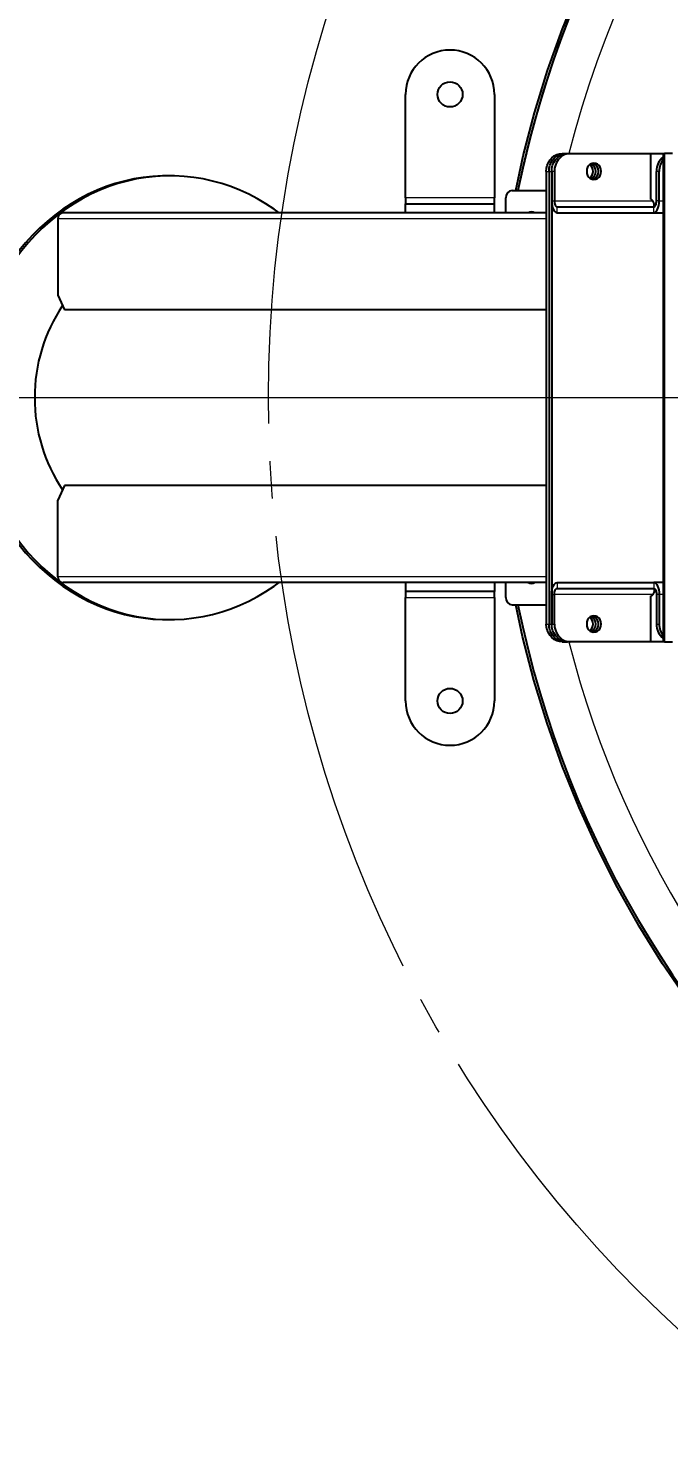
# Paper-space layout 'Лист1' of a CAD drawing. Header units: millimetres. Extents: x 0 to 594, y -1 to 420.
# Drawn here: x 159.71 to 181.35, y 37.42 to 85.45 of the extents above; entities that cross this region are included whole.
import ezdxf

# ---------------------------------------------------------------- set-up
doc = ezdxf.new("R2010")
doc.units = ezdxf.units.MM
doc.linetypes.add('SLD-Осевая', pattern=[19.05, 15.24, -1.27, 1.27, -1.27])
doc.linetypes.add('SLD-Сплошная', pattern=[0])
doc.styles.add('SLDTEXTSTYLE1', font='')
doc.styles.add('SLDTEXTSTYLE2', font='')
doc.styles.get('SLDTEXTSTYLE1').set_extended_font_data('ГОСТ тип А', italic=True)
doc.styles.get('SLDTEXTSTYLE2').set_extended_font_data('ГОСТ тип А')
doc.dimstyles.new('SLDDIMSTYLE2', dxfattribs={"dimtxt": 3.5, "dimasz": 3, "dimexe": 0, "dimexo": 0.0625, "dimgap": 0.875, "dimtad": 0, "dimtih": 1, "dimtoh": 1, "dimdec": 0, "dimlfac": 20, "dimrnd": 1e-09, "dimzin": 12, "dimdsep": 46, "dimtxsty": 'SLDTEXTSTYLE1', "dimsah": 1, "dimcen": 0, "dimadec": 0, "dimazin": 3, "dimtfac": 1, "dimtmove": 0, "dimatfit": 3, "dimfxl": 1, "dimfrac": 2, "dimtolj": 1, "dimtzin": 12, "dimarcsym": 0})

# ---------------------------------------------------------------- blocks, each defined once
blk = doc.blocks.new('_D_2')
at = {"color": 7, "linetype": 'SLD-Сплошная', "lineweight": 0, "transparency": 16777216}
for p, q in [((170.279, 113.963), (148.273, 113.963)), ((180.609, 103.446), (170.279, 113.963)), ((240.48, 42.49), (180.609, 103.446)), ((240.48, 42.49), (242.582, 40.35))]:
    blk.add_line(p, q, dxfattribs=at)
at = {"color": 7, "linetype": 'SLD-Сплошная', "lineweight": 18, "transparency": 16777216}
for points in [[(180.609, 103.446), (178.863, 105.937), (178.15, 105.236)], [(240.48, 42.49), (242.226, 40), (242.939, 40.7)]]:
    blk.add_solid(points, dxfattribs=at)
at = {"color": 7, "linetype": 'SLD-Сплошная', "lineweight": 18, "transparency": 16777216, "char_height": 3.5, "attachment_point": 1, "style": 'SLDTEXTSTYLE2'}
for s, insert in [('%%c', (148.273, 118.475)), ('1710', (153.376, 118.5)), ('.*', (164.07, 118.5))]:
    blk.add_mtext(s, dxfattribs=dict(at, insert=insert))
blk = doc.blocks.new('SW_CENTERMARKSYMBOL_0')
at = {"color": 0, "linetype": 'SLD-Сплошная', "lineweight": 18}
blk.add_line((-0.25, 0), (-134.03, 0), dxfattribs=at)

psp = doc.layouts.new('Лист1')

# ---------------------------------------------------------------- linework, layer by layer
at = {"color": 7, "linetype": 'SLD-Сплошная', "lineweight": 25}
for p, q in [((172.4602, 79.7181), (172.4602, 83.2181)), ((175.4602, 83.2181), (175.4602, 79.7181)), ((177.7488, 81.2181), (177.8396, 81.2181)), ((177.8396, 81.2181), (177.9304, 81.2181)), ((177.9304, 81.2181), (178.0212, 81.2181)), ((178.0212, 81.2181), (180.7501, 81.2181)), ((180.7501, 79.6681), (180.7501, 81.2181)), ((180.7501, 81.2181), (181.1657, 81.2181)), ((181.1657, 81.2181), (181.1657, 64.7181)), ((181.1657, 81.2181), (181.2093, 81.2181)), ((181.4817, 81.2181), (181.2093, 81.2181)), ((164.4914, 80.4681), (164.4006, 80.4681)), ((177.2142, 80.6181), (177.2142, 65.3181)), ((177.305, 80.6181), (177.305, 65.3181)), ((177.3958, 80.6181), (177.3958, 79.6181)), ((177.3958, 80.6181), (177.3958, 65.3181)), ((177.4866, 80.6181), (177.4866, 79.6181)), ((180.9369, 79.6181), (180.9369, 80.6181)), ((181.0277, 79.6181), (181.0277, 80.6181)), ((176.061, 79.9681), (177.2142, 79.9681)), ((172.4602, 79.7181), (172.4602, 79.5181)), ((172.4602, 79.2181), (172.4602, 79.5181)), ((172.4602, 79.5181), (175.4602, 79.5181)), ((175.4602, 79.5181), (175.4602, 79.7181)), ((175.4602, 79.2181), (175.4602, 79.5181)), ((175.8445, 79.2181), (175.8445, 79.7181)), ((177.5774, 79.4181), (180.8461, 79.4181)), ((160.7046, 79.0181), (160.7046, 76.4325)), ((177.2142, 79.2181), (160.8828, 79.2181)), ((177.5774, 79.2181), (180.8461, 79.2181)), ((180.8461, 79.2181), (181.1657, 79.2181)), ((160.7046, 76.4325), (160.9316, 75.9325)), ((177.2142, 75.9325), (160.9316, 75.9325)), ((160.9316, 70.0038), (160.7046, 69.5038)), ((177.2142, 70.0038), (160.9316, 70.0038)), ((160.7046, 66.9181), (160.7046, 69.5038)), ((177.2142, 66.7181), (160.8828, 66.7181)), ((172.4602, 66.7181), (172.4602, 66.4181)), ((175.4602, 66.4181), (172.4602, 66.4181)), ((172.4602, 66.4181), (172.4602, 66.2181)), ((175.4602, 66.7181), (175.4602, 66.4181)), ((175.4602, 66.2181), (175.4602, 66.4181)), ((175.8445, 66.2181), (175.8445, 66.7181)), ((177.3958, 65.3181), (177.3958, 66.3181)), ((177.4866, 65.3181), (177.4866, 66.3181)), ((177.5774, 66.7181), (180.8461, 66.7181)), ((177.5774, 66.5181), (180.8461, 66.5181)), ((181.1657, 66.7181), (180.8461, 66.7181)), ((180.9369, 66.3181), (180.9369, 65.3181)), ((181.0277, 66.3181), (181.0277, 65.3181)), ((172.4602, 62.7181), (172.4602, 66.2181)), ((175.4602, 66.2181), (175.4602, 62.7181)), ((176.061, 65.9681), (177.2142, 65.9681)), ((180.7501, 64.7181), (180.7501, 66.2681)), ((164.4006, 65.4681), (164.4914, 65.4681)), ((177.7488, 64.7181), (177.8396, 64.7181)), ((177.8396, 64.7181), (177.9304, 64.7181)), ((178.0212, 64.7181), (177.9304, 64.7181)), ((180.7501, 64.7181), (178.0212, 64.7181)), ((181.1657, 64.7181), (180.7501, 64.7181)), ((181.2093, 64.7181), (181.1657, 64.7181)), ((181.2093, 64.7181), (181.4817, 64.7181))]:
    psp.add_line(p, q, dxfattribs=at)
at = {"color": 8, "linetype": 'SLD-Сплошная', "lineweight": 18}
for p, q in [((181.2093, 81.2181), (181.2093, 64.7181)), ((177.2142, 80.6181), (177.305, 80.6181)), ((177.305, 80.6181), (177.3958, 80.6181)), ((177.4866, 80.6181), (177.3958, 80.6181)), ((181.0277, 80.6181), (180.9369, 80.6181)), ((175.4602, 79.7181), (172.4602, 79.7181)), ((177.3958, 79.6181), (177.4866, 79.6181)), ((177.4866, 79.6181), (180.8182, 79.6181)), ((177.5774, 79.2181), (177.5774, 79.4181)), ((180.8461, 79.2181), (180.8461, 79.4181)), ((181.0277, 79.6181), (180.9369, 79.6181)), ((181.0277, 79.6181), (181.1657, 79.6181)), ((177.2142, 79.0181), (160.7046, 79.0181)), ((177.2142, 66.9181), (160.7046, 66.9181)), ((177.3958, 66.3181), (177.4866, 66.3181)), ((180.8182, 66.3181), (177.4866, 66.3181)), ((177.5774, 66.7181), (177.5774, 66.5181)), ((180.8461, 66.7181), (180.8461, 66.5181)), ((181.0277, 66.3181), (180.9369, 66.3181)), ((181.1657, 66.3181), (181.0277, 66.3181)), ((172.4602, 66.2181), (175.4602, 66.2181)), ((177.2142, 65.3181), (177.305, 65.3181)), ((177.305, 65.3181), (177.3958, 65.3181)), ((177.3958, 65.3181), (177.4866, 65.3181)), ((180.9369, 65.3181), (181.0277, 65.3181))]:
    psp.add_line(p, q, dxfattribs=at)
at = {"color": 7, "linetype": 'SLD-Сплошная', "lineweight": 25, "flags": 128}
for points in [[(176.1797, 79.9681), (176.4348, 81.1446), (176.815, 82.5934), (177.2566, 84.0246), (177.759, 85.4357), (178.3212, 86.824), (178.954, 88.2116), (179.6464, 89.5704), (180.3973, 90.8978), (181.2052, 92.1913), (182.0685, 93.4485), (182.9688, 94.6455), (183.9194, 95.803), (184.9186, 96.9189), (185.9645, 97.9911), (187.0754, 99.0359), (188.2307, 100.0315), (188.6414, 100.3553)], [(177.2142, 80.6181), (177.2223, 80.7223), (177.2464, 80.8233), (177.2858, 80.9181), (177.3393, 81.0038), (177.4052, 81.0777), (177.4815, 81.1377), (177.566, 81.1819), (177.656, 81.209), (177.7488, 81.2181)], [(177.305, 80.6181), (177.3131, 80.7223), (177.3372, 80.8233), (177.3766, 80.9181), (177.4301, 81.0038), (177.496, 81.0777), (177.5723, 81.1377), (177.6567, 81.1819), (177.7468, 81.209), (177.8396, 81.2181)], [(177.305, 80.6181), (177.3131, 80.7223), (177.3372, 80.8233), (177.3766, 80.9181), (177.4301, 81.0038), (177.496, 81.0777), (177.5723, 81.1377), (177.6567, 81.1819), (177.7468, 81.209), (177.8396, 81.2181)], [(177.3958, 80.6181), (177.4039, 80.7223), (177.428, 80.8233), (177.4674, 80.9181), (177.5209, 81.0038), (177.5868, 81.0777), (177.6631, 81.1377), (177.7475, 81.1819), (177.8376, 81.209), (177.9304, 81.2181)], [(177.3958, 80.6181), (177.4039, 80.7223), (177.428, 80.8233), (177.4674, 80.9181), (177.5209, 81.0038), (177.5868, 81.0777), (177.6631, 81.1377), (177.7475, 81.1819), (177.8376, 81.209), (177.9304, 81.2181)], [(178.0212, 81.2181), (177.9284, 81.209), (177.8383, 81.1819), (177.7539, 81.1377), (177.6776, 81.0777), (177.6117, 81.0038), (177.5582, 80.9181), (177.5188, 80.8233), (177.4947, 80.7223), (177.4866, 80.6181)], [(179.0681, 80.6181), (179.0598, 80.6893), (179.0353, 80.7556), (178.9964, 80.8126), (178.9456, 80.8563), (178.8865, 80.8838), (178.8231, 80.8931), (178.7597, 80.8838), (178.7006, 80.8563), (178.6498, 80.8126), (178.6109, 80.7556), (178.5864, 80.6893), (178.5781, 80.6181), (178.5864, 80.5469), (178.6109, 80.4806), (178.6498, 80.4237), (178.7006, 80.38), (178.7597, 80.3525), (178.8231, 80.3431), (178.8865, 80.3525), (178.9456, 80.38), (178.9964, 80.4237), (179.0353, 80.4806), (179.0598, 80.5469), (179.0681, 80.6181)], [(164.4006, 80.4681), (164.2391, 80.4659), (163.9166, 80.4484), (163.5951, 80.4134), (163.2756, 80.3611), (162.9586, 80.2914), (162.6451, 80.2047), (162.3356, 80.101), (162.0309, 79.9807), (161.7318, 79.8441), (161.439, 79.6913), (161.153, 79.5229), (160.8746, 79.3391), (160.6045, 79.1405), (160.3432, 78.9275), (160.0914, 78.7005), (159.8497, 78.4601), (159.6186, 78.207), (159.3987, 77.9415), (159.1904, 77.6645), (158.9943, 77.3765), (158.8109, 77.0782), (158.6405, 76.7703), (158.4835, 76.4535), (158.3404, 76.1286), (158.2114, 75.7963), (158.0969, 75.4574), (157.9971, 75.1127), (157.9122, 74.763), (157.8426, 74.4091), (157.7882, 74.0518), (157.7493, 73.692), (157.7259, 73.3305), (157.7181, 72.9681)], [(168.1853, 79.2181), (168.0174, 79.3391), (167.739, 79.5229), (167.4531, 79.6913), (167.1602, 79.8441), (166.8611, 79.9807), (166.5564, 80.101), (166.247, 80.2047), (165.9334, 80.2914), (165.6165, 80.3611), (165.2969, 80.4134), (164.9755, 80.4484), (164.6529, 80.4659), (164.3299, 80.4659), (164.0074, 80.4484), (163.6859, 80.4134), (163.3664, 80.3611), (163.0494, 80.2914), (162.7359, 80.2047), (162.4264, 80.101), (162.1217, 79.9807), (161.8226, 79.8441), (161.5298, 79.6913), (161.2438, 79.5229), (160.9654, 79.3391), (160.6953, 79.1405), (160.434, 78.9275), (160.1822, 78.7005), (159.9405, 78.4601), (159.7094, 78.207), (159.4894, 77.9415), (159.2812, 77.6645), (159.0851, 77.3765), (158.9017, 77.0782), (158.7313, 76.7703), (158.5743, 76.4535), (158.4312, 76.1286), (158.3022, 75.7963), (158.1877, 75.4574), (158.0879, 75.1127), (158.003, 74.763), (157.9334, 74.4091), (157.879, 74.0518), (157.8401, 73.692), (157.8167, 73.3305), (157.8089, 72.9681)], [(177.3958, 79.6181), (177.3993, 79.5401), (177.4096, 79.465), (177.4264, 79.3959), (177.449, 79.3353), (177.4765, 79.2855), (177.5079, 79.2486), (177.542, 79.2258), (177.5774, 79.2181)], [(177.4866, 79.6181), (177.4883, 79.5791), (177.4935, 79.5416), (177.5019, 79.507), (177.5132, 79.4767), (177.5269, 79.4518), (177.5426, 79.4333), (177.5597, 79.422), (177.5774, 79.4181)], [(180.8636, 79.4181), (180.8614, 79.4669), (180.855, 79.5138), (180.8445, 79.557), (180.8304, 79.5949), (180.8132, 79.626), (180.7935, 79.6491), (180.7723, 79.6633), (180.7501, 79.6681)], [(180.8461, 79.2181), (180.8815, 79.2258), (180.9156, 79.2486), (180.947, 79.2855), (180.9745, 79.3353), (180.9971, 79.3959), (181.0139, 79.465), (181.0242, 79.5401), (181.0277, 79.6181)], [(180.8461, 79.4181), (180.8638, 79.422), (180.8809, 79.4333), (180.8966, 79.4518), (180.9103, 79.4767), (180.9216, 79.507), (180.93, 79.5416), (180.9352, 79.5791), (180.9369, 79.6181)], [(176.7605, 79.2421), (176.7356, 79.2344), (176.7013, 79.2181)], [(157.7181, 72.9681), (157.7259, 72.6058), (157.7493, 72.2443), (157.7882, 71.8845), (157.8426, 71.5272), (157.9122, 71.1733), (157.9971, 70.8235), (158.0969, 70.4788), (158.2114, 70.1399), (158.3404, 69.8076), (158.4835, 69.4827), (158.6405, 69.1659), (158.8109, 68.858), (158.9943, 68.5597), (159.1904, 68.2717), (159.3987, 67.9947), (159.6186, 67.7293), (159.8497, 67.4761), (160.0914, 67.2358), (160.3432, 67.0088), (160.6045, 66.7957), (160.8746, 66.5971), (161.153, 66.4134), (161.439, 66.2449), (161.7318, 66.0922), (162.0309, 65.9555), (162.3356, 65.8352), (162.6451, 65.7316), (162.9586, 65.6448), (163.2756, 65.5752), (163.5951, 65.5228), (163.9166, 65.4878), (164.2391, 65.4703), (164.4006, 65.4681)], [(157.8089, 72.9681), (157.8167, 72.6058), (157.8401, 72.2443), (157.879, 71.8845), (157.9334, 71.5272), (158.003, 71.1733), (158.0879, 70.8235), (158.1877, 70.4788), (158.3022, 70.1399), (158.4312, 69.8076), (158.5743, 69.4827), (158.7313, 69.1659), (158.9017, 68.858), (159.0851, 68.5597), (159.2812, 68.2717), (159.4894, 67.9947), (159.7094, 67.7293), (159.9405, 67.4761), (160.1822, 67.2358), (160.434, 67.0088), (160.6953, 66.7957), (160.9654, 66.5971), (161.2438, 66.4134), (161.5298, 66.2449), (161.8226, 66.0922), (162.1217, 65.9555), (162.4264, 65.8352), (162.7359, 65.7316), (163.0494, 65.6448), (163.3664, 65.5752), (163.6859, 65.5228), (164.0074, 65.4878), (164.3299, 65.4703), (164.6529, 65.4703), (164.9755, 65.4878), (165.2969, 65.5228), (165.6165, 65.5752), (165.9334, 65.6448), (166.247, 65.7316), (166.5564, 65.8352), (166.8611, 65.9555), (167.1602, 66.0922), (167.4531, 66.2449), (167.739, 66.4134), (168.0174, 66.5971), (168.1853, 66.7181)], [(176.7013, 66.7181), (176.7356, 66.7018), (176.7605, 66.6941)], [(177.3958, 66.3181), (177.3993, 66.3962), (177.4096, 66.4712), (177.4264, 66.5404), (177.449, 66.601), (177.4765, 66.6507), (177.5079, 66.6877), (177.542, 66.7104), (177.5774, 66.7181)], [(177.4866, 66.3181), (177.4883, 66.3571), (177.4935, 66.3947), (177.5019, 66.4292), (177.5132, 66.4595), (177.5269, 66.4844), (177.5426, 66.5029), (177.5597, 66.5143), (177.5774, 66.5181)], [(180.8636, 66.5181), (180.8614, 66.4693), (180.855, 66.4225), (180.8445, 66.3792), (180.8304, 66.3413), (180.8132, 66.3103), (180.7935, 66.2872), (180.7723, 66.2729), (180.7501, 66.2681)], [(180.8461, 66.7181), (180.8815, 66.7104), (180.9156, 66.6877), (180.947, 66.6507), (180.9745, 66.601), (180.9971, 66.5404), (181.0139, 66.4712), (181.0242, 66.3962), (181.0277, 66.3181)], [(180.8461, 66.5181), (180.8638, 66.5143), (180.8809, 66.5029), (180.8966, 66.4844), (180.9103, 66.4595), (180.9216, 66.4292), (180.93, 66.3947), (180.9352, 66.3571), (180.9369, 66.3181)], [(188.6415, 45.581), (188.1887, 45.9395), (187.0552, 46.9185), (185.9645, 47.9451), (184.9, 49.0372), (183.884, 50.1746), (182.9184, 51.355), (182.005, 52.5763), (181.1456, 53.8361), (180.3556, 55.1087), (179.6207, 56.4138), (178.9421, 57.7492), (178.3212, 59.1122), (177.7494, 60.526), (177.2395, 61.9633), (176.7926, 63.4215), (176.4096, 64.8976), (176.1809, 65.9681)], [(178.5781, 65.3181), (178.5864, 65.2469), (178.6109, 65.1806), (178.6498, 65.1237), (178.7006, 65.08), (178.7597, 65.0525), (178.8231, 65.0431), (178.8865, 65.0525), (178.9456, 65.08), (178.9964, 65.1237), (179.0353, 65.1806), (179.0598, 65.2469), (179.0681, 65.3181), (179.0598, 65.3893), (179.0353, 65.4556), (178.9964, 65.5126), (178.9456, 65.5563), (178.8865, 65.5838), (178.8231, 65.5931), (178.7597, 65.5838), (178.7006, 65.5563), (178.6498, 65.5126), (178.6109, 65.4556), (178.5864, 65.3893), (178.5781, 65.3181)], [(177.7488, 64.7181), (177.656, 64.7272), (177.566, 64.7543), (177.4815, 64.7985), (177.4052, 64.8585), (177.3393, 64.9324), (177.2858, 65.0181), (177.2464, 65.1129), (177.2223, 65.2139), (177.2142, 65.3181)], [(177.8396, 64.7181), (177.7468, 64.7272), (177.6567, 64.7543), (177.5723, 64.7985), (177.496, 64.8585), (177.4301, 64.9324), (177.3766, 65.0181), (177.3372, 65.1129), (177.3131, 65.2139), (177.305, 65.3181)], [(177.8396, 64.7181), (177.7468, 64.7272), (177.6567, 64.7543), (177.5723, 64.7985), (177.496, 64.8585), (177.4301, 64.9324), (177.3766, 65.0181), (177.3372, 65.1129), (177.3131, 65.2139), (177.305, 65.3181)], [(177.9304, 64.7181), (177.8376, 64.7272), (177.7475, 64.7543), (177.6631, 64.7985), (177.5868, 64.8585), (177.5209, 64.9324), (177.4674, 65.0181), (177.428, 65.1129), (177.4039, 65.2139), (177.3958, 65.3181)], [(177.9304, 64.7181), (177.8376, 64.7272), (177.7475, 64.7543), (177.6631, 64.7985), (177.5868, 64.8585), (177.5209, 64.9324), (177.4674, 65.0181), (177.428, 65.1129), (177.4039, 65.2139), (177.3958, 65.3181)], [(177.4866, 65.3181), (177.4947, 65.2139), (177.5188, 65.1129), (177.5582, 65.0181), (177.6117, 64.9324), (177.6776, 64.8585), (177.7539, 64.7985), (177.8383, 64.7543), (177.9284, 64.7272), (178.0212, 64.7181)]]:
    psp.add_lwpolyline(points, dxfattribs=at)
at = {"color": 7, "linetype": 'SLD-Осевая', "lineweight": 18}
psp.add_circle((210.5445, 72.9681), 42.7205, dxfattribs=at)
at = {"color": 7, "linetype": 'SLD-Сплошная', "lineweight": 25}
for centre in [(173.9602, 83.2181), (173.9602, 62.7181)]:
    psp.add_circle(centre, 0.425, dxfattribs=at)
for centre, radius, start, end in [((210.5445, 72.9681), 35, 270, 168.46304), ((210.5445, 72.9681), 35, 90, 168.46304), ((173.9602, 83.2181), 1.5, 90, 180), ((173.9602, 83.2181), 1.5, 0, 90), ((178.5041, 80.6181), 0.2927, 308.65362, 51.34638), ((178.6041, 80.6181), 0.2858, 296.64921, 63.35079), ((178.7114, 80.6305), 0.2662, 357.33226, 75.57501), ((178.7008, 80.6181), 0.281, 285.88208, 74.11792), ((181.5577, 80.6288), 0.6209, 129.15157, 180.98094), ((181.668, 80.6233), 0.6403, 141.66887, 180.46712), ((178.7114, 80.6057), 0.2662, 284.42499, 2.66774), ((176.079, 79.7337), 0.2351, 94.40195, 183.81126), ((160.8944, 79.0284), 0.19, 93.4891, 183.10841), ((176.7105, 79.0327), 0.2152, 59.50902, 120.49098), ((165.4557, 72.9981), 5.5308, 146.1191, 180.31031), ((165.4557, 72.9382), 5.5308, 179.68969, 213.8809), ((160.8944, 66.9078), 0.19, 176.89159, 266.5109), ((176.7105, 66.9038), 0.2154, 239.53381, 300.46619), ((176.079, 66.2025), 0.2351, 176.18874, 265.59805), ((210.5445, 72.9681), 35, 191.53696, 270), ((178.5041, 65.3181), 0.2927, 308.65362, 51.34638), ((178.6041, 65.3181), 0.2858, 296.64921, 63.35079), ((178.7008, 65.3181), 0.281, 285.88208, 74.11792), ((181.5577, 65.3075), 0.6209, 179.01906, 230.84843), ((181.6653, 65.312), 0.6376, 179.44738, 218.41662), ((173.9602, 62.7181), 1.5, 180, 270), ((173.9602, 62.7181), 1.5, 270, 0)]:
    psp.add_arc(centre, radius, start, end, dxfattribs=at)
at = {"color": 8, "linetype": 'SLD-Сплошная', "lineweight": 18}
for start, end in [(270, 165.78423), (194.21577, 270)]:
    psp.add_arc((210.5445, 72.9681), 33.5947, start, end, dxfattribs=at)

# ---------------------------------------------------------------- block references
at = {"color": 7, "linetype": 'SLD-Сплошная', "lineweight": 18}
psp.add_blockref('SW_CENTERMARKSYMBOL_0', (210.5445, 72.9681), dxfattribs=at)

# ---------------------------------------------------------------- dimensions: what is measured, and where the dimension line sits
dim = psp.add_diameter_dim_2p(p1=(180.6089, 103.4461), p2=(240.4801, 42.4902), text='<>.*', dimstyle='SLDDIMSTYLE2', dxfattribs=at)
dim.commit()
dim.dimension.update_dxf_attribs({"geometry": '_D_2', "text_midpoint": (157.7758, 116.7343), "dimtype": 163})

doc.saveas('drawing.dxf')
